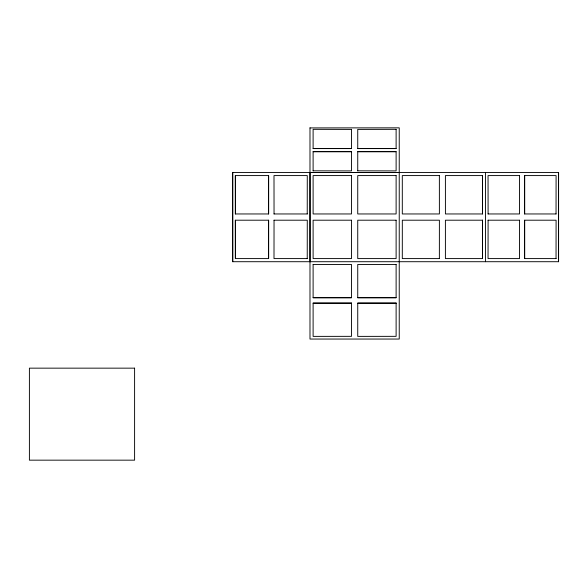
<?xml version="1.0" encoding="UTF-8"?>
<svg xmlns="http://www.w3.org/2000/svg" width="588" height="588" viewBox="0 0 588 588"><rect width="100%" height="100%" fill="white"/><g stroke="black" fill="none" stroke-linecap="round" stroke-linejoin="round"><path stroke-width="0.88" d="M309.986 127.912L399.237 127.839L399.237 339.048L309.986 339.048L309.986 127.839M313.11 148.507L351.492 148.507M357.739 148.507L396.114 148.507M313.11 151.711L351.492 151.711M357.739 151.711L396.114 151.711M313.11 170.821L351.492 170.902L351.492 151.631L313.11 151.631L313.11 170.902M357.739 170.821L396.114 170.902L396.114 151.631L357.739 151.631L357.739 170.902M232.694 172.46L558.6 172.46L558.6 261.711L232.694 261.711L232.694 172.46L232.738 261.711M309.986 172.541L399.237 172.541M235.354 175.584L268.635 175.584L268.635 213.959L235.354 213.959L235.354 175.584L235.398 213.959M439.39 175.584L402.302 175.584L402.302 213.959L439.39 213.959L439.368 175.584M519.535 175.584L488.047 175.584L488.099 213.959M274.001 213.959L307.281 213.959M488.047 213.959L519.535 213.959L519.483 175.584M556.094 213.959L524.606 213.959L524.606 175.584L556.094 175.584L556.042 213.959M235.354 220.206L268.635 220.206L268.635 258.588L235.354 258.588L235.354 220.206L235.398 258.588M274.001 220.206L307.281 220.206L307.237 258.588M488.047 220.206L519.535 220.206M307.281 258.588L274.001 258.588L274.045 220.206M439.39 258.588L402.302 258.588L402.324 220.206L439.39 220.206L439.368 258.588M556.094 258.588L524.606 258.588L524.606 220.206L556.094 220.206L556.042 258.588M313.11 264.504L351.492 264.46L351.492 297.741L313.11 297.741L313.11 264.46M396.114 264.504L357.739 264.46L357.739 297.741L396.114 297.741L396.114 264.46M313.11 297.697L351.492 297.697M357.739 297.697L396.114 297.697M313.11 303.151L351.492 303.151M357.739 303.151L396.114 303.151M558.549 172.46L558.549 261.711M524.658 175.584L524.658 213.959M524.658 220.206L524.658 258.588M519.483 220.206L519.535 258.588L488.047 258.588L488.099 220.206M485.49 172.46L485.467 261.711M482.476 175.584L482.476 213.959M482.476 220.206L482.476 258.588M310.03 172.46L310.03 261.711M307.237 213.959L307.281 175.584L274.001 175.584L274.045 213.959M268.591 175.584L268.591 213.959M268.591 220.206L268.591 258.588M351.492 129.397L313.11 129.323L313.11 148.588L351.492 148.588L351.492 129.323M396.114 129.323L357.739 129.397L357.739 148.588L396.114 148.588L396.114 129.323M351.492 175.584L313.11 175.584L313.11 213.959L351.492 213.959L351.492 175.584M396.114 175.584L357.739 175.584L357.739 213.959L396.114 213.959L396.114 175.584M482.498 175.584L445.403 175.584L445.425 213.959L482.498 213.959L482.498 175.584M351.492 220.206L313.11 220.206L313.11 258.588L351.492 258.588L351.492 220.206M396.114 220.206L357.739 220.206L357.739 258.588L396.114 258.588L396.114 220.206M482.498 220.206L445.403 220.206L445.403 258.588L482.498 258.588L482.498 220.206M351.492 303.107L313.11 303.107L313.11 336.387L351.492 336.343L351.492 303.107M396.114 303.107L357.739 303.107L357.739 336.387L396.114 336.343L396.114 303.107M134.601 368.154L29.4 368.154L29.4 460.161L134.601 460.161L134.601 368.154"/></g></svg>
